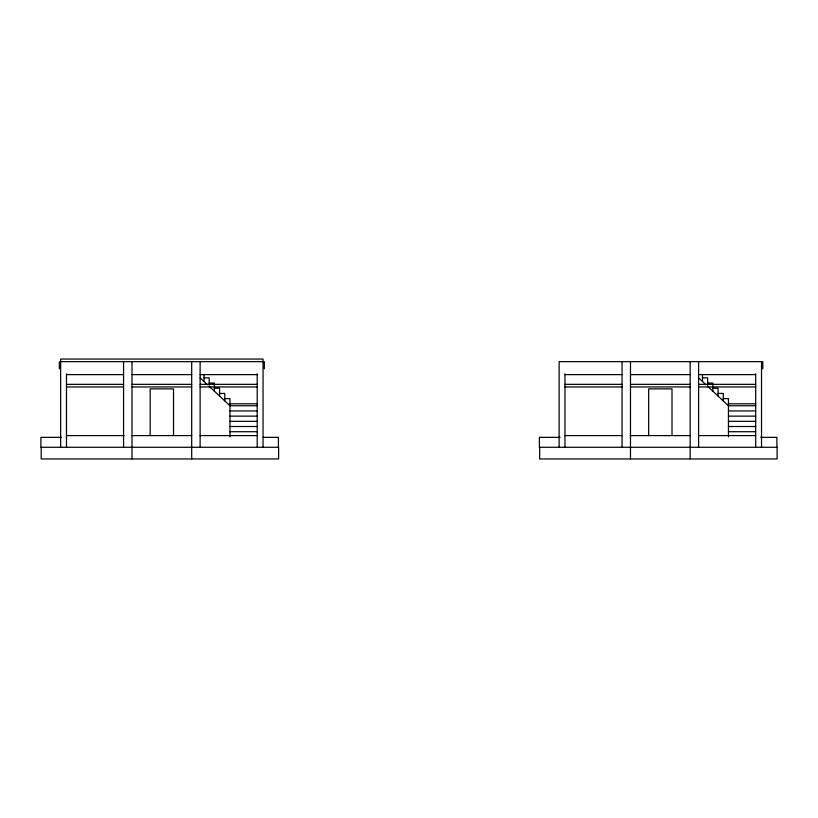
<?xml version="1.0" encoding="UTF-8"?>
<svg xmlns="http://www.w3.org/2000/svg" width="818" height="818" viewBox="0 0 818 818"><rect width="100%" height="100%" fill="white"/><g stroke="black" fill="none" stroke-linecap="round" stroke-linejoin="round"><path stroke-width="1.23" d="M60.644 361.638L263.048 361.638M66.483 374.613L123.569 374.613M132.005 374.613L191.688 374.613M200.124 374.613L257.21 374.613M564.962 374.613L622.048 374.613M630.484 374.613L690.167 374.613M698.603 374.613L755.689 374.613M204.019 377.865L209.203 377.865L209.203 385.247M702.498 377.865L707.682 377.865L707.682 385.247M209.203 383.049L214.398 383.049L214.398 391.198M707.682 383.049L712.877 383.049L712.877 391.198M66.483 384.348L123.569 384.348M132.005 384.348L191.688 384.348M200.124 384.348L257.21 384.348M564.962 384.348L622.048 384.348M630.484 384.348L690.167 384.348M698.603 384.348L755.689 384.348M66.483 386.945L123.569 386.945M132.005 386.945L191.688 386.945M200.124 386.945L257.21 386.945M564.962 386.945L622.048 386.945M630.484 386.945L690.167 386.945M698.603 386.945L755.689 386.945M214.398 388.243L219.592 388.243L219.592 396.055M712.877 388.243L718.061 388.243L718.061 396.055M219.592 393.427L224.776 393.427L224.776 400.902M718.061 393.427L723.255 393.427L723.255 400.902M224.776 398.622L229.97 398.622L229.97 436.894M723.255 398.622L728.449 398.622L728.449 436.894M229.97 403.806L257.21 403.806M728.449 403.806L755.689 403.806M257.21 405.759L229.97 405.759L209.203 386.352M755.689 405.759L728.449 405.759L707.682 386.352M229.97 410.943L257.21 410.943M728.449 410.943L755.689 410.943M229.97 416.137L257.21 416.137M728.449 416.137L755.689 416.137M229.97 421.321L257.21 421.321M728.449 421.321L755.689 421.321M229.97 426.515L257.21 426.515M728.449 426.515L755.689 426.515M229.97 431.71L257.21 431.71M728.449 431.71L755.689 431.71M66.483 435.595L123.978 435.595M131.647 435.595L191.688 435.595M200.124 435.595L257.21 435.595M564.962 435.595L622.457 435.595M630.116 435.595L690.167 435.595M698.603 435.595L755.689 435.595M61.33 437.344L40.9 437.344L40.9 447.272L278.621 447.272L278.621 458.949L41.186 458.949L41.186 447.272M263.099 437.344L278.417 437.344L278.417 447.272M560.085 437.344L539.379 437.344L539.379 447.272L777.1 447.272L777.1 458.949L539.665 458.949L539.665 447.272M760.679 437.344L776.895 437.344L776.895 447.272M698.603 377.865L705.954 384.736M200.124 377.865L207.475 384.736M762.826 368.775L762.826 361.638L559.123 361.638L559.123 447.272M761.527 361.638L761.527 447.272M755.689 373.785L755.689 447.272M702.498 374.746L702.498 381.495M698.603 361.638L698.603 447.272M690.167 361.638L690.167 458.949M672.007 435.595L672.007 388.887L648.654 388.887L648.654 435.595M630.484 361.638L630.484 458.949M622.048 361.638L622.048 447.272M564.962 373.826L564.962 447.272M264.347 361.638L264.347 368.775M263.048 447.272L263.048 359.051L60.644 359.051L60.644 447.272M257.21 373.785L257.21 447.272M204.019 374.746L204.019 381.495M200.124 361.638L200.124 447.272M191.688 361.638L191.688 458.949M173.528 435.595L173.528 388.887L150.175 388.887L150.175 435.595M132.005 361.638L132.005 458.949M123.569 361.638L123.569 447.272M66.483 373.826L66.483 447.272M59.346 361.638L59.346 368.775"/></g></svg>
